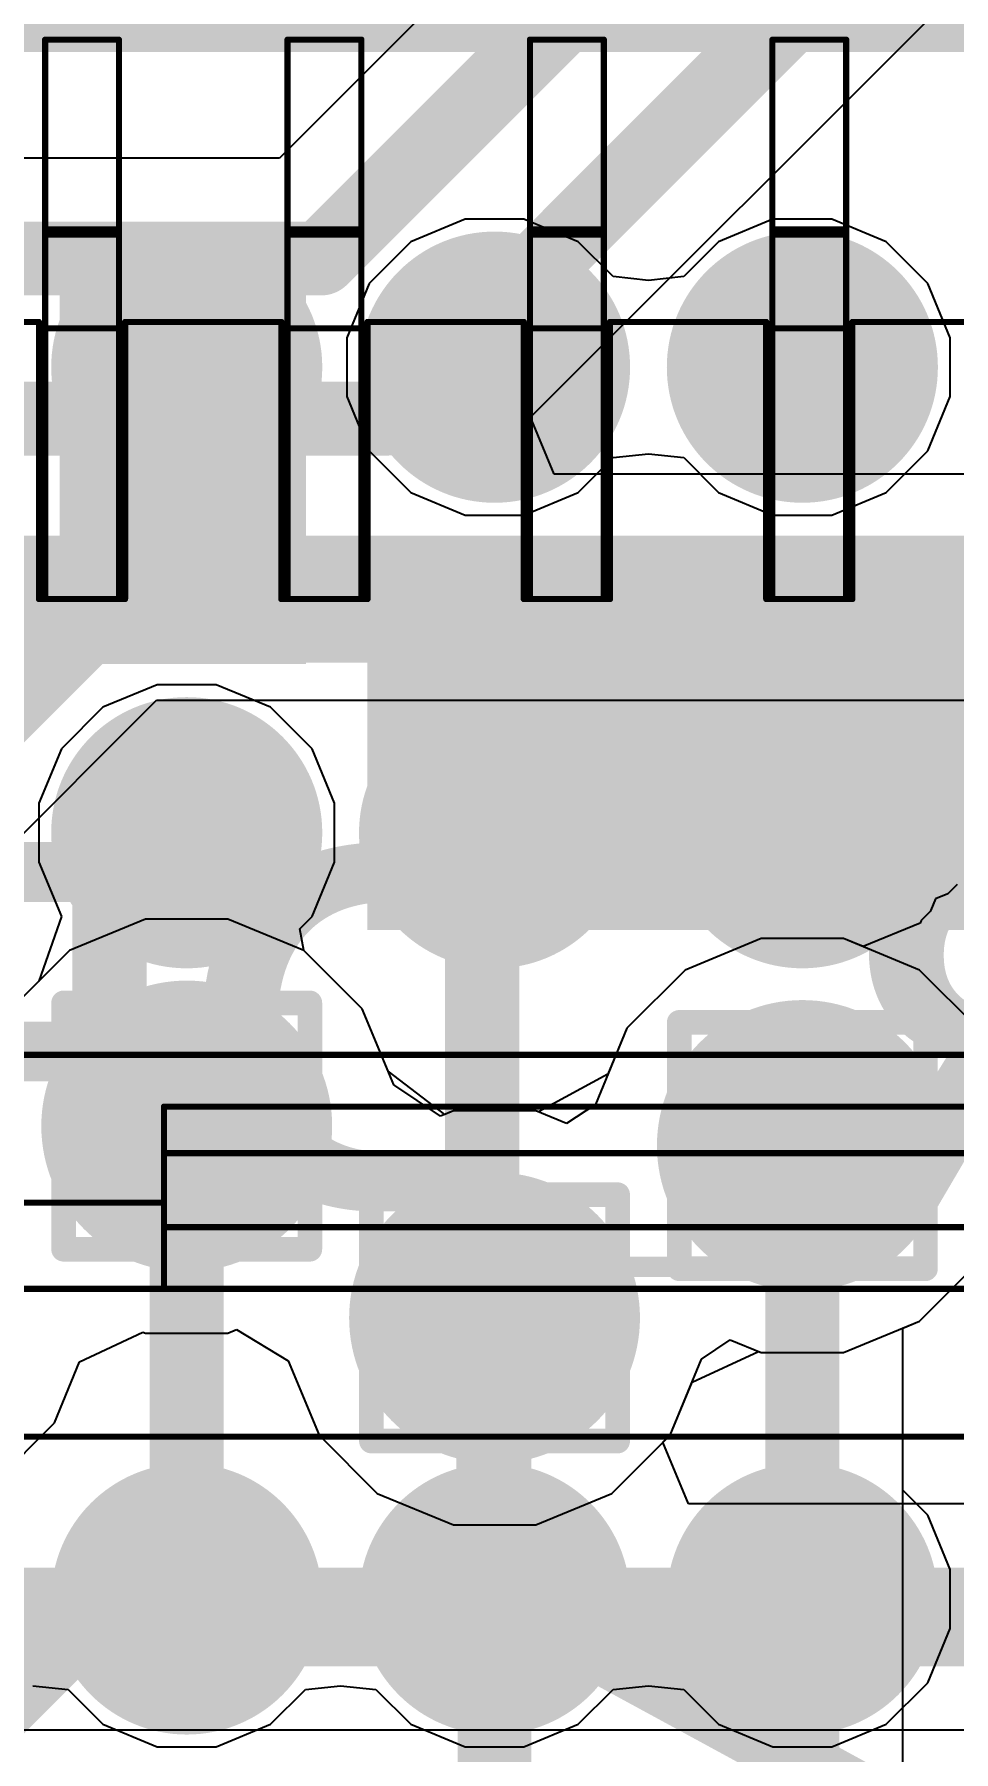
# Model space of a CAD drawing. Header units: inches. Extents: x -11 to 5433, y -4 to 5447.
# Drawn here: x 20.394 to 22.29, y 1.082 to 4.623 of the extents above; entities that cross this region are included whole.
import ezdxf

# ---------------------------------------------------------------- set-up
doc = ezdxf.new("R2010")
doc.units = ezdxf.units.IN
for name, color, linetype in [('Bottom Layer', 5, 'Continuous'), ('Bottom Overlay', 54, 'Continuous'), ('Drill Drawing', 1, 'Continuous'), ('Ground', 16, 'Continuous'), ('Mechanical 4', 56, 'Continuous'), ('Power', 76, 'Continuous'), ('Top Layer', 1, 'Continuous'), ('Top Overlay', 2, 'Continuous'), ('Top Paste', 8, 'Continuous'), ('Top Solder', 216, 'Continuous'), ('Via Holes', 16, 'Continuous')]:
    doc.layers.add(name, color=color, linetype=linetype)
doc.styles.add('Arial_Bold', font='', dxfattribs={"height": 0.2})
doc.styles.get('Arial_Bold').set_extended_font_data('Arial', bold=True)

# ---------------------------------------------------------------- blocks, each defined once
blk = doc.blocks.new('ADM6_30_01_5_L_4_2_A_TR_158')
at = {"layer": 'Top Layer'}
h = blk.add_hatch(color=1, dxfattribs=at)
edge = h.paths.add_edge_path()
edge.add_arc((-6.6675, 0.79), 0.178, 0, 360)
h = blk.add_hatch(color=1, dxfattribs=at)
edge = h.paths.add_edge_path()
edge.add_arc((-6.0325, 0.79), 0.178, 0, 360)
h = blk.add_hatch(color=1, dxfattribs=at)
edge = h.paths.add_edge_path()
edge.add_arc((-5.3975, 0.79), 0.178, 0, 360)
h = blk.add_hatch(color=1, dxfattribs=at)
edge = h.paths.add_edge_path()
edge.add_arc((-6.6675, -0.79), 0.178, 0, 360)
h = blk.add_hatch(color=1, dxfattribs=at)
edge = h.paths.add_edge_path()
edge.add_arc((-6.0325, -0.79), 0.178, 0, 360)
h = blk.add_hatch(color=1, dxfattribs=at)
edge = h.paths.add_edge_path()
edge.add_arc((-5.3975, -0.79), 0.178, 0, 360)
h = blk.add_hatch(color=1, dxfattribs=at)
edge = h.paths.add_edge_path()
edge.add_arc((-6.6675, -1.75), 0.178, 0, 360)
h = blk.add_hatch(color=1, dxfattribs=at)
edge = h.paths.add_edge_path()
edge.add_arc((-6.0325, -1.75), 0.178, 0, 360)
h = blk.add_hatch(color=1, dxfattribs=at)
edge = h.paths.add_edge_path()
edge.add_arc((-5.3975, -1.75), 0.178, 0, 360)
at = {"layer": 'Top Paste'}
h = blk.add_hatch(color=8, dxfattribs=at)
edge = h.paths.add_edge_path()
edge.add_arc((-6.6675, 0.79), 0.178, 0, 360)
h = blk.add_hatch(color=8, dxfattribs=at)
edge = h.paths.add_edge_path()
edge.add_arc((-6.0325, 0.79), 0.178, 0, 360)
h = blk.add_hatch(color=8, dxfattribs=at)
edge = h.paths.add_edge_path()
edge.add_arc((-5.3975, 0.79), 0.178, 0, 360)
h = blk.add_hatch(color=8, dxfattribs=at)
edge = h.paths.add_edge_path()
edge.add_arc((-6.6675, -0.79), 0.178, 0, 360)
h = blk.add_hatch(color=8, dxfattribs=at)
edge = h.paths.add_edge_path()
edge.add_arc((-6.0325, -0.79), 0.178, 0, 360)
h = blk.add_hatch(color=8, dxfattribs=at)
edge = h.paths.add_edge_path()
edge.add_arc((-5.3975, -0.79), 0.178, 0, 360)
h = blk.add_hatch(color=8, dxfattribs=at)
edge = h.paths.add_edge_path()
edge.add_arc((-6.6675, -1.75), 0.178, 0, 360)
h = blk.add_hatch(color=8, dxfattribs=at)
edge = h.paths.add_edge_path()
edge.add_arc((-6.0325, -1.75), 0.178, 0, 360)
h = blk.add_hatch(color=8, dxfattribs=at)
edge = h.paths.add_edge_path()
edge.add_arc((-5.3975, -1.75), 0.178, 0, 360)
at = {"layer": 'Top Solder'}
h = blk.add_hatch(color=216, dxfattribs=at)
edge = h.paths.add_edge_path()
edge.add_arc((-6.6675, 0.79), 0.2796, 0, 360)
h = blk.add_hatch(color=216, dxfattribs=at)
edge = h.paths.add_edge_path()
edge.add_arc((-6.0325, 0.79), 0.2796, 0, 360)
h = blk.add_hatch(color=216, dxfattribs=at)
edge = h.paths.add_edge_path()
edge.add_arc((-5.3975, 0.79), 0.2796, 0, 360)
h = blk.add_hatch(color=216, dxfattribs=at)
edge = h.paths.add_edge_path()
edge.add_arc((-6.6675, -0.79), 0.2796, 0, 360)
h = blk.add_hatch(color=216, dxfattribs=at)
edge = h.paths.add_edge_path()
edge.add_arc((-6.0325, -0.79), 0.2796, 0, 360)
h = blk.add_hatch(color=216, dxfattribs=at)
edge = h.paths.add_edge_path()
edge.add_arc((-5.3975, -0.79), 0.2796, 0, 360)
h = blk.add_hatch(color=216, dxfattribs=at)
edge = h.paths.add_edge_path()
edge.add_arc((-6.6675, -1.75), 0.2796, 0, 360)
h = blk.add_hatch(color=216, dxfattribs=at)
edge = h.paths.add_edge_path()
edge.add_arc((-6.0325, -1.75), 0.2796, 0, 360)
h = blk.add_hatch(color=216, dxfattribs=at)
edge = h.paths.add_edge_path()
edge.add_arc((-5.3975, -1.75), 0.2796, 0, 360)
at = {"layer": 'Top Overlay'}
blk.add_lwpolyline([(11.885, -2.5, 0.2, 0.2, 0), (-11.885, -2.5, 0.2, 0.2, 0)], format="xyseb", dxfattribs=at)

msp = doc.modelspace()

# ---------------------------------------------------------------- hatches: boundary and pattern name
at = {"layer": 'Bottom Layer'}
h = msp.add_hatch(color=5, dxfattribs=at)
edge = h.paths.add_edge_path()
edge.add_arc((20.7081, 2.3718), 0.3, 0, 360)
h = msp.add_hatch(color=5, dxfattribs=at)
edge = h.paths.add_edge_path()
edge.add_arc((21.9781, 2.3316), 0.3, 0, 360)
h = msp.add_hatch(color=5, dxfattribs=at)
edge = h.paths.add_edge_path()
edge.add_arc((21.3431, 1.9763), 0.3, 0, 360)
at = {"layer": 'Ground'}
h = msp.add_hatch(color=16, dxfattribs=at)
edge = h.paths.add_edge_path()
edge.add_arc((20.7081, 2.3718), 0.3, 0, 360)
h = msp.add_hatch(color=16, dxfattribs=at)
edge = h.paths.add_edge_path()
edge.add_arc((21.9781, 2.3316), 0.3, 0, 360)
h = msp.add_hatch(color=16, dxfattribs=at)
edge = h.paths.add_edge_path()
edge.add_arc((21.3431, 1.9763), 0.3, 0, 360)
at = {"layer": 'Power'}
h = msp.add_hatch(color=76, dxfattribs=at)
edge = h.paths.add_edge_path()
edge.add_arc((20.7081, 2.3718), 0.3, 0, 360)
h = msp.add_hatch(color=76, dxfattribs=at)
edge = h.paths.add_edge_path()
edge.add_arc((21.9781, 2.3316), 0.3, 0, 360)
h = msp.add_hatch(color=76, dxfattribs=at)
edge = h.paths.add_edge_path()
edge.add_arc((21.3431, 1.9763), 0.3, 0, 360)
at = {"layer": 'Top Layer'}
for points in [[(20.4459, 3.3245), (20.9539, 3.3245), (20.9539, 4.1373), (20.4459, 4.1373)], [(16.0009, 3.3274), (21.469, 3.3274), (21.469, 3.589), (16.0009, 3.589)], [(21.0809, 2.7762), (22.9097, 2.7762), (22.9097, 3.589), (21.0809, 3.589)]]:
    msp.add_hatch(color=1, dxfattribs=at).paths.add_polyline_path(points)
h = msp.add_hatch(color=1, dxfattribs=at)
edge = h.paths.add_edge_path()
edge.add_arc((20.7081, 2.3718), 0.3, 0, 360)
h = msp.add_hatch(color=1, dxfattribs=at)
edge = h.paths.add_edge_path()
edge.add_arc((21.9781, 2.3316), 0.3, 0, 360)
h = msp.add_hatch(color=1, dxfattribs=at)
edge = h.paths.add_edge_path()
edge.add_arc((21.3431, 1.9763), 0.3, 0, 360)
at = {"layer": 'Via Holes'}
h = msp.add_hatch(color=7, dxfattribs=at)
edge = h.paths.add_edge_path()
edge.add_arc((20.7081, 2.3718), 0.15, 0, 360)
h = msp.add_hatch(color=7, dxfattribs=at)
edge = h.paths.add_edge_path()
edge.add_arc((21.9781, 2.3316), 0.15, 0, 360)
h = msp.add_hatch(color=7, dxfattribs=at)
edge = h.paths.add_edge_path()
edge.add_arc((21.3431, 1.9763), 0.15, 0, 360)

# ---------------------------------------------------------------- linework, layer by layer
at = {"layer": 'Bottom Layer'}
for p, q in [((20.6232, 2.7987), (20.4662, 2.7337)), ((20.793, 2.7987), (20.6232, 2.7987)), ((20.95, 2.7337), (20.793, 2.7987)), ((20.4662, 2.7337), (20.3461, 2.6136)), ((21.0701, 2.6136), (20.95, 2.7337)), ((21.8932, 2.7586), (21.7362, 2.6936)), ((22.063, 2.7586), (21.8932, 2.7586)), ((22.22, 2.6936), (22.063, 2.7586)), ((21.7362, 2.6936), (21.6161, 2.5735)), ((22.3401, 2.5735), (22.22, 2.6936)), ((21.1351, 2.4567), (21.0701, 2.6136)), ((21.6161, 2.5735), (21.5511, 2.4165)), ((21.2315, 2.3923), (21.1351, 2.4567)), ((21.5511, 2.4165), (21.4918, 2.3769)), ((21.2582, 2.4033), (21.2315, 2.3923)), ((21.428, 2.4033), (21.2582, 2.4033)), ((21.4918, 2.3769), (21.428, 2.4033)), ((22.22, 1.9696), (22.3401, 2.0897)), ((22.1853, 1.9552), (22.22, 1.9696)), ((22.1853, -0.8463), (22.1853, 1.9552))]:
    msp.add_line(p, q, dxfattribs=at)
for points in [[(20.7081, 1.5627, 0.1524, 0.1524, 0), (20.7081, 2.3718, 0.1524, 0.1524, 0)], [(21.9781, -0.8463, 0.1524, 0.1524, 0), (21.9781, 2.3316, 0.1524, 0.1524, 0)], [(21.3431, -0.3133, 0.1524, 0.1524, 0), (21.3431, 1.9763, 0.1524, 0.1524, 0)], [(16.834, -2.3114, 0.1524, 0.1524, 0), (20.7081, 1.5627, 0.1524, 0.1524, 0)]]:
    msp.add_lwpolyline(points, format="xyseb", dxfattribs=at)
for points in [[(20.67, 2.3718, 0.0762, 0.0762, 1), (20.7462, 2.3718, 0.0762, 0.0762, 1)], [(21.94, 2.3316, 0.0762, 0.0762, 1), (22.0162, 2.3316, 0.0762, 0.0762, 1)], [(21.305, 1.9763, 0.0762, 0.0762, 1), (21.3812, 1.9763, 0.0762, 0.0762, 1)], [(20.67, 1.5627, 0.0762, 0.0762, 1), (20.7462, 1.5627, 0.0762, 0.0762, 1)], [(20.67, 1.5627, 0.0762, 0.0762, 1), (20.7462, 1.5627, 0.0762, 0.0762, 1)]]:
    msp.add_lwpolyline(points, format="xyseb", close=True, dxfattribs=at)
at = {"layer": 'Drill Drawing'}
for points in [[(20.4541, 2.6258, 0.0508, 0.0508, 0), (20.9621, 2.6258, 0.0508, 0.0508, 0)], [(20.4541, 2.1178, 0.0508, 0.0508, 0), (20.4541, 2.6258, 0.0508, 0.0508, 0)], [(20.9621, 2.1178, 0.0508, 0.0508, 0), (20.9621, 2.6258, 0.0508, 0.0508, 0)], [(21.7241, 2.5856, 0.0508, 0.0508, 0), (22.2321, 2.5856, 0.0508, 0.0508, 0)], [(21.7241, 2.0776, 0.0508, 0.0508, 0), (21.7241, 2.5856, 0.0508, 0.0508, 0)], [(22.2321, 2.0776, 0.0508, 0.0508, 0), (22.2321, 2.5856, 0.0508, 0.0508, 0)], [(20.5557, 2.5242, 0.0508, 0.0508, 0), (20.8605, 2.5242, 0.0508, 0.0508, 0)], [(20.5557, 2.2194, 0.0508, 0.0508, 0), (20.5557, 2.5242, 0.0508, 0.0508, 0)], [(20.8605, 2.2194, 0.0508, 0.0508, 0), (20.8605, 2.5242, 0.0508, 0.0508, 0)], [(21.8257, 2.484, 0.0508, 0.0508, 0), (22.1305, 2.484, 0.0508, 0.0508, 0)], [(21.8257, 2.1792, 0.0508, 0.0508, 0), (21.8257, 2.484, 0.0508, 0.0508, 0)], [(22.1305, 2.1792, 0.0508, 0.0508, 0), (22.1305, 2.484, 0.0508, 0.0508, 0)], [(20.5557, 2.2194, 0.0508, 0.0508, 0), (20.8605, 2.2194, 0.0508, 0.0508, 0)], [(21.0891, 2.2303, 0.0508, 0.0508, 0), (21.5971, 2.2303, 0.0508, 0.0508, 0)], [(21.0891, 1.7223, 0.0508, 0.0508, 0), (21.0891, 2.2303, 0.0508, 0.0508, 0)], [(21.5971, 1.7223, 0.0508, 0.0508, 0), (21.5971, 2.2303, 0.0508, 0.0508, 0)], [(21.8257, 2.1792, 0.0508, 0.0508, 0), (22.1305, 2.1792, 0.0508, 0.0508, 0)], [(20.4541, 2.1178, 0.0508, 0.0508, 0), (20.9621, 2.1178, 0.0508, 0.0508, 0)], [(21.1907, 2.1287, 0.0508, 0.0508, 0), (21.4955, 2.1287, 0.0508, 0.0508, 0)], [(21.1907, 1.8239, 0.0508, 0.0508, 0), (21.1907, 2.1287, 0.0508, 0.0508, 0)], [(21.4955, 1.8239, 0.0508, 0.0508, 0), (21.4955, 2.1287, 0.0508, 0.0508, 0)], [(21.7241, 2.0776, 0.0508, 0.0508, 0), (22.2321, 2.0776, 0.0508, 0.0508, 0)], [(21.1907, 1.8239, 0.0508, 0.0508, 0), (21.4955, 1.8239, 0.0508, 0.0508, 0)], [(21.0891, 1.7223, 0.0508, 0.0508, 0), (21.5971, 1.7223, 0.0508, 0.0508, 0)]]:
    msp.add_lwpolyline(points, format="xyseb", dxfattribs=at)
for points in [[(20.4414, 2.6258, 0.0254, 0.0254, 1), (20.4668, 2.6258, 0.0254, 0.0254, 1)], [(20.4414, 2.6258, 0.0254, 0.0254, 1), (20.4668, 2.6258, 0.0254, 0.0254, 1)], [(20.9494, 2.6258, 0.0254, 0.0254, 1), (20.9748, 2.6258, 0.0254, 0.0254, 1)], [(20.9494, 2.6258, 0.0254, 0.0254, 1), (20.9748, 2.6258, 0.0254, 0.0254, 1)], [(21.7114, 2.5856, 0.0254, 0.0254, 1), (21.7368, 2.5856, 0.0254, 0.0254, 1)], [(21.7114, 2.5856, 0.0254, 0.0254, 1), (21.7368, 2.5856, 0.0254, 0.0254, 1)], [(22.2194, 2.5856, 0.0254, 0.0254, 1), (22.2448, 2.5856, 0.0254, 0.0254, 1)], [(22.2194, 2.5856, 0.0254, 0.0254, 1), (22.2448, 2.5856, 0.0254, 0.0254, 1)], [(20.543, 2.5242, 0.0254, 0.0254, 1), (20.5684, 2.5242, 0.0254, 0.0254, 1)], [(20.543, 2.5242, 0.0254, 0.0254, 1), (20.5684, 2.5242, 0.0254, 0.0254, 1)], [(20.8478, 2.5242, 0.0254, 0.0254, 1), (20.8732, 2.5242, 0.0254, 0.0254, 1)], [(20.8478, 2.5242, 0.0254, 0.0254, 1), (20.8732, 2.5242, 0.0254, 0.0254, 1)], [(21.813, 2.484, 0.0254, 0.0254, 1), (21.8384, 2.484, 0.0254, 0.0254, 1)], [(21.813, 2.484, 0.0254, 0.0254, 1), (21.8384, 2.484, 0.0254, 0.0254, 1)], [(22.1178, 2.484, 0.0254, 0.0254, 1), (22.1432, 2.484, 0.0254, 0.0254, 1)], [(22.1178, 2.484, 0.0254, 0.0254, 1), (22.1432, 2.484, 0.0254, 0.0254, 1)], [(20.543, 2.2194, 0.0254, 0.0254, 1), (20.5684, 2.2194, 0.0254, 0.0254, 1)], [(20.543, 2.2194, 0.0254, 0.0254, 1), (20.5684, 2.2194, 0.0254, 0.0254, 1)], [(20.8478, 2.2194, 0.0254, 0.0254, 1), (20.8732, 2.2194, 0.0254, 0.0254, 1)], [(20.8478, 2.2194, 0.0254, 0.0254, 1), (20.8732, 2.2194, 0.0254, 0.0254, 1)], [(21.0764, 2.2303, 0.0254, 0.0254, 1), (21.1018, 2.2303, 0.0254, 0.0254, 1)], [(21.0764, 2.2303, 0.0254, 0.0254, 1), (21.1018, 2.2303, 0.0254, 0.0254, 1)], [(21.5844, 2.2303, 0.0254, 0.0254, 1), (21.6098, 2.2303, 0.0254, 0.0254, 1)], [(21.5844, 2.2303, 0.0254, 0.0254, 1), (21.6098, 2.2303, 0.0254, 0.0254, 1)], [(21.813, 2.1792, 0.0254, 0.0254, 1), (21.8384, 2.1792, 0.0254, 0.0254, 1)], [(21.813, 2.1792, 0.0254, 0.0254, 1), (21.8384, 2.1792, 0.0254, 0.0254, 1)], [(22.1178, 2.1792, 0.0254, 0.0254, 1), (22.1432, 2.1792, 0.0254, 0.0254, 1)], [(22.1178, 2.1792, 0.0254, 0.0254, 1), (22.1432, 2.1792, 0.0254, 0.0254, 1)], [(20.4414, 2.1178, 0.0254, 0.0254, 1), (20.4668, 2.1178, 0.0254, 0.0254, 1)], [(20.4414, 2.1178, 0.0254, 0.0254, 1), (20.4668, 2.1178, 0.0254, 0.0254, 1)], [(20.9494, 2.1178, 0.0254, 0.0254, 1), (20.9748, 2.1178, 0.0254, 0.0254, 1)], [(20.9494, 2.1178, 0.0254, 0.0254, 1), (20.9748, 2.1178, 0.0254, 0.0254, 1)], [(21.178, 2.1287, 0.0254, 0.0254, 1), (21.2034, 2.1287, 0.0254, 0.0254, 1)], [(21.178, 2.1287, 0.0254, 0.0254, 1), (21.2034, 2.1287, 0.0254, 0.0254, 1)], [(21.4828, 2.1287, 0.0254, 0.0254, 1), (21.5082, 2.1287, 0.0254, 0.0254, 1)], [(21.4828, 2.1287, 0.0254, 0.0254, 1), (21.5082, 2.1287, 0.0254, 0.0254, 1)], [(21.7114, 2.0776, 0.0254, 0.0254, 1), (21.7368, 2.0776, 0.0254, 0.0254, 1)], [(21.7114, 2.0776, 0.0254, 0.0254, 1), (21.7368, 2.0776, 0.0254, 0.0254, 1)], [(22.2194, 2.0776, 0.0254, 0.0254, 1), (22.2448, 2.0776, 0.0254, 0.0254, 1)], [(22.2194, 2.0776, 0.0254, 0.0254, 1), (22.2448, 2.0776, 0.0254, 0.0254, 1)], [(21.178, 1.8239, 0.0254, 0.0254, 1), (21.2034, 1.8239, 0.0254, 0.0254, 1)], [(21.178, 1.8239, 0.0254, 0.0254, 1), (21.2034, 1.8239, 0.0254, 0.0254, 1)], [(21.4828, 1.8239, 0.0254, 0.0254, 1), (21.5082, 1.8239, 0.0254, 0.0254, 1)], [(21.4828, 1.8239, 0.0254, 0.0254, 1), (21.5082, 1.8239, 0.0254, 0.0254, 1)], [(21.0764, 1.7223, 0.0254, 0.0254, 1), (21.1018, 1.7223, 0.0254, 0.0254, 1)], [(21.0764, 1.7223, 0.0254, 0.0254, 1), (21.1018, 1.7223, 0.0254, 0.0254, 1)], [(21.5844, 1.7223, 0.0254, 0.0254, 1), (21.6098, 1.7223, 0.0254, 0.0254, 1)], [(21.5844, 1.7223, 0.0254, 0.0254, 1), (21.6098, 1.7223, 0.0254, 0.0254, 1)]]:
    msp.add_lwpolyline(points, format="xyseb", close=True, dxfattribs=at)
at = {"layer": 'Ground'}
for p, q in [((22.5864, 6.055), (20.8994, 4.368)), ((21.4176, 3.8333), (23.2703, 5.6859)), ((20.8994, 4.368), (18.9711, 4.368)), ((21.4662, 3.7159), (21.4176, 3.8333)), ((25.9679, 3.7159), (21.4662, 3.7159)), ((20.0914, 2.6954), (20.6458, 3.2498)), ((20.6458, 3.2498), (31.7364, 3.2498)), ((20.6232, 2.7987), (20.4662, 2.7337)), ((20.793, 2.7987), (20.6232, 2.7987)), ((20.95, 2.7337), (20.793, 2.7987)), ((20.4662, 2.7337), (20.3461, 2.6136)), ((21.0701, 2.6136), (20.95, 2.7337)), ((21.8932, 2.7586), (21.7362, 2.6936)), ((22.063, 2.7586), (21.8932, 2.7586)), ((22.22, 2.6936), (22.063, 2.7586)), ((21.7362, 2.6936), (21.6161, 2.5735)), ((22.3401, 2.5735), (22.22, 2.6936)), ((21.1234, 2.485), (21.0701, 2.6136)), ((21.6161, 2.5735), (21.577, 2.4791)), ((21.2403, 2.3959), (21.1234, 2.485)), ((21.577, 2.4791), (21.4338, 2.401)), ((21.2582, 2.4033), (21.2403, 2.3959)), ((21.428, 2.4033), (21.2582, 2.4033)), ((21.4338, 2.401), (21.428, 2.4033)), ((22.22, 1.9696), (22.3401, 2.0897)), ((22.063, 1.9046), (22.22, 1.9696)), ((21.7701, 1.8914), (21.8294, 1.931)), ((21.8294, 1.931), (21.8932, 1.9046)), ((21.7051, 1.7345), (21.7701, 1.8914)), ((21.8932, 1.9046), (22.063, 1.9046)), ((21.6903, 1.7197), (21.7051, 1.7345)), ((21.7429, 1.5927), (21.6903, 1.7197)), ((24.2139, 1.5927), (21.7429, 1.5927)), ((19.4965, 1.1265), (24.3104, 1.1265))]:
    msp.add_line(p, q, dxfattribs=at)
for points in [[(20.9852, 4.1608, 0.1524, 0.1524, 0), (22.7936, 5.9692, 0.1524, 0.1524, 0)], [(21.122, 3.8306, 0.1524, 0.1524, 0), (23.1238, 5.8324, 0.1524, 0.1524, 0)], [(7.717, 4.1608, 0.1524, 0.1524, 0), (20.9852, 4.1608, 0.1524, 0.1524, 0)], [(7.5802, 3.8306, 0.1524, 0.1524, 0), (21.122, 3.8306, 0.1524, 0.1524, 0)], [(19.9265, 2.8602, 0.2032, 0.2032, 0), (20.5492, 3.4829, 0.2032, 0.2032, 0)], [(20.5492, 3.4829, 0.2032, 0.2032, 0), (32.0891, 3.4829, 0.2032, 0.2032, 0)], [(19.4965, 1.3596, 0.2032, 0.2032, 0), (24.3104, 1.3596, 0.2032, 0.2032, 0)]]:
    msp.add_lwpolyline(points, format="xyseb", dxfattribs=at)
for points in [[(20.9471, 4.1608, 0.0762, 0.0762, 1), (21.0233, 4.1608, 0.0762, 0.0762, 1)], [(20.9471, 4.1608, 0.0762, 0.0762, 1), (21.0233, 4.1608, 0.0762, 0.0762, 1)], [(21.0839, 3.8306, 0.0762, 0.0762, 1), (21.1601, 3.8306, 0.0762, 0.0762, 1)], [(21.0839, 3.8306, 0.0762, 0.0762, 1), (21.1601, 3.8306, 0.0762, 0.0762, 1)], [(20.4984, 3.4829, 0.1016, 0.1016, 1), (20.6, 3.4829, 0.1016, 0.1016, 1)], [(20.4984, 3.4829, 0.1016, 0.1016, 1), (20.6, 3.4829, 0.1016, 0.1016, 1)]]:
    msp.add_lwpolyline(points, format="xyseb", close=True, dxfattribs=at)
at = {"layer": 'Mechanical 4'}
for points in [[(20.4159, 3.4585, 0.0127, 0.0127, 0), (20.4159, 4.612, 0.0127, 0.0127, 0)], [(20.4159, 4.612, 0.0127, 0.0127, 0), (20.5683, 4.612, 0.0127, 0.0127, 0)], [(20.5683, 3.4585, 0.0127, 0.0127, 0), (20.5683, 4.612, 0.0127, 0.0127, 0)], [(20.916, 3.4585, 0.0127, 0.0127, 0), (20.916, 4.612, 0.0127, 0.0127, 0)], [(20.916, 4.612, 0.0127, 0.0127, 0), (21.0684, 4.612, 0.0127, 0.0127, 0)], [(21.0684, 3.4585, 0.0127, 0.0127, 0), (21.0684, 4.612, 0.0127, 0.0127, 0)], [(21.4161, 3.4585, 0.0127, 0.0127, 0), (21.4161, 4.612, 0.0127, 0.0127, 0)], [(21.4161, 4.612, 0.0127, 0.0127, 0), (21.5685, 4.612, 0.0127, 0.0127, 0)], [(21.5685, 3.4585, 0.0127, 0.0127, 0), (21.5685, 4.612, 0.0127, 0.0127, 0)], [(21.9162, 3.4585, 0.0127, 0.0127, 0), (21.9162, 4.612, 0.0127, 0.0127, 0)], [(21.9162, 4.612, 0.0127, 0.0127, 0), (22.0686, 4.612, 0.0127, 0.0127, 0)], [(22.0686, 3.4585, 0.0127, 0.0127, 0), (22.0686, 4.612, 0.0127, 0.0127, 0)], [(20.4159, 4.2206, 0.0127, 0.0127, 0), (20.5683, 4.2206, 0.0127, 0.0127, 0)], [(20.4159, 4.2102, 0.0127, 0.0127, 0), (20.5683, 4.2102, 0.0127, 0.0127, 0)], [(20.916, 4.2206, 0.0127, 0.0127, 0), (21.0684, 4.2206, 0.0127, 0.0127, 0)], [(20.916, 4.2102, 0.0127, 0.0127, 0), (21.0684, 4.2102, 0.0127, 0.0127, 0)], [(21.4161, 4.2206, 0.0127, 0.0127, 0), (21.5685, 4.2206, 0.0127, 0.0127, 0)], [(21.4161, 4.2102, 0.0127, 0.0127, 0), (21.5685, 4.2102, 0.0127, 0.0127, 0)], [(21.9162, 4.2206, 0.0127, 0.0127, 0), (22.0686, 4.2206, 0.0127, 0.0127, 0)], [(21.9162, 4.2102, 0.0127, 0.0127, 0), (22.0686, 4.2102, 0.0127, 0.0127, 0)], [(20.0808, 4.03, 0.0127, 0.0127, 0), (20.4032, 4.03, 0.0127, 0.0127, 0)], [(20.4032, 3.4585, 0.0127, 0.0127, 0), (20.4032, 4.03, 0.0127, 0.0127, 0)], [(20.4159, 4.0169, 0.0127, 0.0127, 0), (20.5683, 4.0169, 0.0127, 0.0127, 0)], [(20.581, 3.4585, 0.0127, 0.0127, 0), (20.581, 4.03, 0.0127, 0.0127, 0)], [(20.581, 4.03, 0.0127, 0.0127, 0), (20.9033, 4.03, 0.0127, 0.0127, 0)], [(20.9033, 3.4585, 0.0127, 0.0127, 0), (20.9033, 4.03, 0.0127, 0.0127, 0)], [(20.916, 4.0169, 0.0127, 0.0127, 0), (21.0684, 4.0169, 0.0127, 0.0127, 0)], [(21.0811, 3.4585, 0.0127, 0.0127, 0), (21.0811, 4.03, 0.0127, 0.0127, 0)], [(21.0811, 4.03, 0.0127, 0.0127, 0), (21.4034, 4.03, 0.0127, 0.0127, 0)], [(21.4034, 3.4585, 0.0127, 0.0127, 0), (21.4034, 4.03, 0.0127, 0.0127, 0)], [(21.4161, 4.0169, 0.0127, 0.0127, 0), (21.5685, 4.0169, 0.0127, 0.0127, 0)], [(21.5812, 3.4585, 0.0127, 0.0127, 0), (21.5812, 4.03, 0.0127, 0.0127, 0)], [(21.5812, 4.03, 0.0127, 0.0127, 0), (21.9035, 4.03, 0.0127, 0.0127, 0)], [(21.9035, 3.4585, 0.0127, 0.0127, 0), (21.9035, 4.03, 0.0127, 0.0127, 0)], [(21.9162, 4.0169, 0.0127, 0.0127, 0), (22.0686, 4.0169, 0.0127, 0.0127, 0)], [(22.0813, 3.4585, 0.0127, 0.0127, 0), (22.0813, 4.03, 0.0127, 0.0127, 0)], [(22.0813, 4.03, 0.0127, 0.0127, 0), (22.4037, 4.03, 0.0127, 0.0127, 0)], [(20.4032, 3.4585, 0.0127, 0.0127, 0), (20.581, 3.4585, 0.0127, 0.0127, 0)], [(20.9033, 3.4585, 0.0127, 0.0127, 0), (21.0811, 3.4585, 0.0127, 0.0127, 0)], [(21.4034, 3.4585, 0.0127, 0.0127, 0), (21.5812, 3.4585, 0.0127, 0.0127, 0)], [(21.9035, 3.4585, 0.0127, 0.0127, 0), (22.0813, 3.4585, 0.0127, 0.0127, 0)], [(19.3559, 2.5187, 0.0127, 0.0127, 0), (23.0514, 2.5187, 0.0127, 0.0127, 0)], [(20.6612, 2.0361, 0.0127, 0.0127, 0), (20.6612, 2.412, 0.0127, 0.0127, 0)], [(20.6612, 2.412, 0.0127, 0.0127, 0), (22.8549, 2.412, 0.0127, 0.0127, 0)], [(20.6612, 2.316, 0.0127, 0.0127, 0), (22.8197, 2.316, 0.0127, 0.0127, 0)], [(19.3738, 2.2139, 0.0127, 0.0127, 0), (20.6612, 2.2139, 0.0127, 0.0127, 0)], [(20.6612, 2.1633, 0.0127, 0.0127, 0), (23.0178, 2.1633, 0.0127, 0.0127, 0)], [(19.3738, 2.0361, 0.0127, 0.0127, 0), (23.2007, 2.0361, 0.0127, 0.0127, 0)], [(19.3559, 1.7313, 0.0127, 0.0127, 0), (23.0514, 1.7313, 0.0127, 0.0127, 0)]]:
    msp.add_lwpolyline(points, format="xyseb", dxfattribs=at)
for points in [[(20.4127, 4.612, 0.00635, 0.00635, 1), (20.419, 4.612, 0.00635, 0.00635, 1)], [(20.4127, 4.612, 0.00635, 0.00635, 1), (20.419, 4.612, 0.00635, 0.00635, 1)], [(20.5651, 4.612, 0.00635, 0.00635, 1), (20.5714, 4.612, 0.00635, 0.00635, 1)], [(20.5651, 4.612, 0.00635, 0.00635, 1), (20.5714, 4.612, 0.00635, 0.00635, 1)], [(20.9128, 4.612, 0.00635, 0.00635, 1), (20.9192, 4.612, 0.00635, 0.00635, 1)], [(20.9128, 4.612, 0.00635, 0.00635, 1), (20.9192, 4.612, 0.00635, 0.00635, 1)], [(21.0652, 4.612, 0.00635, 0.00635, 1), (21.0716, 4.612, 0.00635, 0.00635, 1)], [(21.0652, 4.612, 0.00635, 0.00635, 1), (21.0716, 4.612, 0.00635, 0.00635, 1)], [(21.4129, 4.612, 0.00635, 0.00635, 1), (21.4193, 4.612, 0.00635, 0.00635, 1)], [(21.4129, 4.612, 0.00635, 0.00635, 1), (21.4193, 4.612, 0.00635, 0.00635, 1)], [(21.5653, 4.612, 0.00635, 0.00635, 1), (21.5717, 4.612, 0.00635, 0.00635, 1)], [(21.5653, 4.612, 0.00635, 0.00635, 1), (21.5717, 4.612, 0.00635, 0.00635, 1)], [(21.9131, 4.612, 0.00635, 0.00635, 1), (21.9194, 4.612, 0.00635, 0.00635, 1)], [(21.9131, 4.612, 0.00635, 0.00635, 1), (21.9194, 4.612, 0.00635, 0.00635, 1)], [(22.0655, 4.612, 0.00635, 0.00635, 1), (22.0718, 4.612, 0.00635, 0.00635, 1)], [(22.0655, 4.612, 0.00635, 0.00635, 1), (22.0718, 4.612, 0.00635, 0.00635, 1)], [(20.4127, 4.2206, 0.00635, 0.00635, 1), (20.419, 4.2206, 0.00635, 0.00635, 1)], [(20.4127, 4.2102, 0.00635, 0.00635, 1), (20.419, 4.2102, 0.00635, 0.00635, 1)], [(20.5651, 4.2206, 0.00635, 0.00635, 1), (20.5714, 4.2206, 0.00635, 0.00635, 1)], [(20.5651, 4.2102, 0.00635, 0.00635, 1), (20.5714, 4.2102, 0.00635, 0.00635, 1)], [(20.9128, 4.2206, 0.00635, 0.00635, 1), (20.9192, 4.2206, 0.00635, 0.00635, 1)], [(20.9128, 4.2102, 0.00635, 0.00635, 1), (20.9192, 4.2102, 0.00635, 0.00635, 1)], [(21.0652, 4.2206, 0.00635, 0.00635, 1), (21.0716, 4.2206, 0.00635, 0.00635, 1)], [(21.0652, 4.2102, 0.00635, 0.00635, 1), (21.0716, 4.2102, 0.00635, 0.00635, 1)], [(21.4129, 4.2206, 0.00635, 0.00635, 1), (21.4193, 4.2206, 0.00635, 0.00635, 1)], [(21.4129, 4.2102, 0.00635, 0.00635, 1), (21.4193, 4.2102, 0.00635, 0.00635, 1)], [(21.5653, 4.2206, 0.00635, 0.00635, 1), (21.5717, 4.2206, 0.00635, 0.00635, 1)], [(21.5653, 4.2102, 0.00635, 0.00635, 1), (21.5717, 4.2102, 0.00635, 0.00635, 1)], [(21.9131, 4.2206, 0.00635, 0.00635, 1), (21.9194, 4.2206, 0.00635, 0.00635, 1)], [(21.9131, 4.2102, 0.00635, 0.00635, 1), (21.9194, 4.2102, 0.00635, 0.00635, 1)], [(22.0655, 4.2206, 0.00635, 0.00635, 1), (22.0718, 4.2206, 0.00635, 0.00635, 1)], [(22.0655, 4.2102, 0.00635, 0.00635, 1), (22.0718, 4.2102, 0.00635, 0.00635, 1)], [(20.4, 4.03, 0.00635, 0.00635, 1), (20.4063, 4.03, 0.00635, 0.00635, 1)], [(20.4, 4.03, 0.00635, 0.00635, 1), (20.4063, 4.03, 0.00635, 0.00635, 1)], [(20.4127, 4.0169, 0.00635, 0.00635, 1), (20.419, 4.0169, 0.00635, 0.00635, 1)], [(20.5651, 4.0169, 0.00635, 0.00635, 1), (20.5714, 4.0169, 0.00635, 0.00635, 1)], [(20.5778, 4.03, 0.00635, 0.00635, 1), (20.5841, 4.03, 0.00635, 0.00635, 1)], [(20.5778, 4.03, 0.00635, 0.00635, 1), (20.5841, 4.03, 0.00635, 0.00635, 1)], [(20.9001, 4.03, 0.00635, 0.00635, 1), (20.9065, 4.03, 0.00635, 0.00635, 1)], [(20.9001, 4.03, 0.00635, 0.00635, 1), (20.9065, 4.03, 0.00635, 0.00635, 1)], [(20.9128, 4.0169, 0.00635, 0.00635, 1), (20.9192, 4.0169, 0.00635, 0.00635, 1)], [(21.0652, 4.0169, 0.00635, 0.00635, 1), (21.0716, 4.0169, 0.00635, 0.00635, 1)], [(21.0779, 4.03, 0.00635, 0.00635, 1), (21.0843, 4.03, 0.00635, 0.00635, 1)], [(21.0779, 4.03, 0.00635, 0.00635, 1), (21.0843, 4.03, 0.00635, 0.00635, 1)], [(21.4002, 4.03, 0.00635, 0.00635, 1), (21.4066, 4.03, 0.00635, 0.00635, 1)], [(21.4002, 4.03, 0.00635, 0.00635, 1), (21.4066, 4.03, 0.00635, 0.00635, 1)], [(21.4129, 4.0169, 0.00635, 0.00635, 1), (21.4193, 4.0169, 0.00635, 0.00635, 1)], [(21.5653, 4.0169, 0.00635, 0.00635, 1), (21.5717, 4.0169, 0.00635, 0.00635, 1)], [(21.578, 4.03, 0.00635, 0.00635, 1), (21.5844, 4.03, 0.00635, 0.00635, 1)], [(21.578, 4.03, 0.00635, 0.00635, 1), (21.5844, 4.03, 0.00635, 0.00635, 1)], [(21.9004, 4.03, 0.00635, 0.00635, 1), (21.9067, 4.03, 0.00635, 0.00635, 1)], [(21.9004, 4.03, 0.00635, 0.00635, 1), (21.9067, 4.03, 0.00635, 0.00635, 1)], [(21.9131, 4.0169, 0.00635, 0.00635, 1), (21.9194, 4.0169, 0.00635, 0.00635, 1)], [(22.0655, 4.0169, 0.00635, 0.00635, 1), (22.0718, 4.0169, 0.00635, 0.00635, 1)], [(22.0782, 4.03, 0.00635, 0.00635, 1), (22.0845, 4.03, 0.00635, 0.00635, 1)], [(22.0782, 4.03, 0.00635, 0.00635, 1), (22.0845, 4.03, 0.00635, 0.00635, 1)], [(20.4, 3.4585, 0.00635, 0.00635, 1), (20.4063, 3.4585, 0.00635, 0.00635, 1)], [(20.4, 3.4585, 0.00635, 0.00635, 1), (20.4063, 3.4585, 0.00635, 0.00635, 1)], [(20.4127, 3.4585, 0.00635, 0.00635, 1), (20.419, 3.4585, 0.00635, 0.00635, 1)], [(20.5651, 3.4585, 0.00635, 0.00635, 1), (20.5714, 3.4585, 0.00635, 0.00635, 1)], [(20.5778, 3.4585, 0.00635, 0.00635, 1), (20.5841, 3.4585, 0.00635, 0.00635, 1)], [(20.5778, 3.4585, 0.00635, 0.00635, 1), (20.5841, 3.4585, 0.00635, 0.00635, 1)], [(20.9001, 3.4585, 0.00635, 0.00635, 1), (20.9065, 3.4585, 0.00635, 0.00635, 1)], [(20.9001, 3.4585, 0.00635, 0.00635, 1), (20.9065, 3.4585, 0.00635, 0.00635, 1)], [(20.9128, 3.4585, 0.00635, 0.00635, 1), (20.9192, 3.4585, 0.00635, 0.00635, 1)], [(21.0652, 3.4585, 0.00635, 0.00635, 1), (21.0716, 3.4585, 0.00635, 0.00635, 1)], [(21.0779, 3.4585, 0.00635, 0.00635, 1), (21.0843, 3.4585, 0.00635, 0.00635, 1)], [(21.0779, 3.4585, 0.00635, 0.00635, 1), (21.0843, 3.4585, 0.00635, 0.00635, 1)], [(21.4002, 3.4585, 0.00635, 0.00635, 1), (21.4066, 3.4585, 0.00635, 0.00635, 1)], [(21.4002, 3.4585, 0.00635, 0.00635, 1), (21.4066, 3.4585, 0.00635, 0.00635, 1)], [(21.4129, 3.4585, 0.00635, 0.00635, 1), (21.4193, 3.4585, 0.00635, 0.00635, 1)], [(21.5653, 3.4585, 0.00635, 0.00635, 1), (21.5717, 3.4585, 0.00635, 0.00635, 1)], [(21.578, 3.4585, 0.00635, 0.00635, 1), (21.5844, 3.4585, 0.00635, 0.00635, 1)], [(21.578, 3.4585, 0.00635, 0.00635, 1), (21.5844, 3.4585, 0.00635, 0.00635, 1)], [(21.9004, 3.4585, 0.00635, 0.00635, 1), (21.9067, 3.4585, 0.00635, 0.00635, 1)], [(21.9004, 3.4585, 0.00635, 0.00635, 1), (21.9067, 3.4585, 0.00635, 0.00635, 1)], [(21.9131, 3.4585, 0.00635, 0.00635, 1), (21.9194, 3.4585, 0.00635, 0.00635, 1)], [(22.0655, 3.4585, 0.00635, 0.00635, 1), (22.0718, 3.4585, 0.00635, 0.00635, 1)], [(22.0782, 3.4585, 0.00635, 0.00635, 1), (22.0845, 3.4585, 0.00635, 0.00635, 1)], [(22.0782, 3.4585, 0.00635, 0.00635, 1), (22.0845, 3.4585, 0.00635, 0.00635, 1)], [(20.6581, 2.412, 0.00635, 0.00635, 1), (20.6644, 2.412, 0.00635, 0.00635, 1)], [(20.6581, 2.412, 0.00635, 0.00635, 1), (20.6644, 2.412, 0.00635, 0.00635, 1)], [(20.6581, 2.316, 0.00635, 0.00635, 1), (20.6644, 2.316, 0.00635, 0.00635, 1)], [(20.6581, 2.2139, 0.00635, 0.00635, 1), (20.6644, 2.2139, 0.00635, 0.00635, 1)], [(20.6581, 2.1633, 0.00635, 0.00635, 1), (20.6644, 2.1633, 0.00635, 0.00635, 1)], [(20.6581, 2.0361, 0.00635, 0.00635, 1), (20.6644, 2.0361, 0.00635, 0.00635, 1)]]:
    msp.add_lwpolyline(points, format="xyseb", close=True, dxfattribs=at)
at = {"layer": 'Power'}
for p, q in [((22.2974, 2.8702), (22.278, 2.8509)), ((22.2528, 2.8404), (22.243, 2.8168)), ((22.278, 2.8509), (22.2528, 2.8404)), ((20.6232, 2.7987), (20.4662, 2.7337)), ((20.793, 2.7987), (20.6232, 2.7987)), ((20.95, 2.7337), (20.793, 2.7987)), ((22.2417, 2.8146), (22.223, 2.7958)), ((22.243, 2.8168), (22.2417, 2.8146)), ((22.2208, 2.7905), (22.1034, 2.7419)), ((22.223, 2.7958), (22.2208, 2.7905)), ((20.4662, 2.7337), (20.3461, 2.6136)), ((21.0701, 2.6136), (20.95, 2.7337)), ((21.8932, 2.7586), (21.7362, 2.6936)), ((22.063, 2.7586), (21.8932, 2.7586)), ((22.1034, 2.7419), (22.063, 2.7586)), ((21.7362, 2.6936), (21.6161, 2.5735)), ((21.1351, 2.4567), (21.0701, 2.6136)), ((21.6161, 2.5735), (21.5511, 2.4165)), ((21.2315, 2.3923), (21.1351, 2.4567)), ((21.5511, 2.4165), (21.4918, 2.3769)), ((21.2582, 2.4033), (21.2315, 2.3923)), ((21.428, 2.4033), (21.2582, 2.4033)), ((21.4918, 2.3769), (21.428, 2.4033)), ((22.22, 1.9696), (22.3401, 2.0897)), ((20.793, 1.9448), (20.8109, 1.9522)), ((20.8109, 1.9522), (20.9176, 1.8878)), ((22.063, 1.9046), (22.22, 1.9696)), ((20.4871, 1.8855), (20.6174, 1.9471)), ((20.6174, 1.9471), (20.6232, 1.9448)), ((20.6232, 1.9448), (20.793, 1.9448)), ((20.4351, 1.7599), (20.4871, 1.8855)), ((20.9176, 1.8878), (20.9811, 1.7345)), ((21.7505, 1.844), (21.8874, 1.907)), ((21.8874, 1.907), (21.8932, 1.9046)), ((21.8932, 1.9046), (22.063, 1.9046)), ((21.7051, 1.7345), (21.7505, 1.844)), ((20.315, 1.6398), (20.4351, 1.7599)), ((20.9811, 1.7345), (21.1012, 1.6144)), ((21.585, 1.6144), (21.7051, 1.7345)), ((21.1012, 1.6144), (21.2582, 1.5493)), ((21.428, 1.5493), (21.585, 1.6144)), ((21.2582, 1.5493), (21.428, 1.5493))]:
    msp.add_line(p, q, dxfattribs=at)
at = {"layer": 'Top Layer'}
for p, q in [((21.2824, 4.2417), (21.1703, 4.1953)), ((21.4038, 4.2417), (21.2824, 4.2417)), ((21.5159, 4.1953), (21.4038, 4.2417)), ((21.9174, 4.2417), (21.8053, 4.1953)), ((22.0388, 4.2417), (21.9174, 4.2417)), ((22.1509, 4.1953), (22.0388, 4.2417)), ((21.1703, 4.1953), (21.0845, 4.1095)), ((21.5878, 4.1234), (21.5159, 4.1953)), ((21.8053, 4.1953), (21.7334, 4.1234)), ((22.2367, 4.1095), (22.1509, 4.1953)), ((21.0845, 4.1095), (21.0381, 3.9974)), ((21.6606, 4.1157), (21.5878, 4.1234)), ((21.7334, 4.1234), (21.6606, 4.1157)), ((22.2831, 3.9974), (22.2367, 4.1095)), ((21.0381, 3.9974), (21.0381, 3.8761)), ((22.2831, 3.8761), (22.2831, 3.9974)), ((21.0381, 3.8761), (21.0845, 3.764)), ((22.2367, 3.764), (22.2831, 3.8761)), ((21.0845, 3.764), (21.1703, 3.6782)), ((21.5878, 3.7501), (21.6606, 3.7578)), ((21.6606, 3.7578), (21.7334, 3.7501)), ((22.1509, 3.6782), (22.2367, 3.764)), ((21.5159, 3.6782), (21.5878, 3.7501)), ((21.7334, 3.7501), (21.8053, 3.6782)), ((21.1703, 3.6782), (21.2824, 3.6317)), ((21.4038, 3.6317), (21.5159, 3.6782)), ((21.8053, 3.6782), (21.9174, 3.6317)), ((22.0388, 3.6317), (22.1509, 3.6782)), ((21.2824, 3.6317), (21.4038, 3.6317)), ((21.9174, 3.6317), (22.0388, 3.6317)), ((20.6474, 3.2817), (20.5353, 3.2353)), ((20.7688, 3.2817), (20.6474, 3.2817)), ((20.8809, 3.2353), (20.7688, 3.2817)), ((20.5353, 3.2353), (20.4495, 3.1495)), ((20.9667, 3.1495), (20.8809, 3.2353)), ((20.4495, 3.1495), (20.4031, 3.0374)), ((21.0131, 3.0374), (20.9667, 3.1495)), ((20.4031, 3.0374), (20.4031, 2.9161)), ((21.0131, 2.9161), (21.0131, 3.0374)), ((20.4031, 2.9161), (20.4495, 2.804)), ((20.9667, 2.804), (21.0131, 2.9161)), ((20.4495, 2.804), (20.4032, 2.6707)), ((20.9411, 2.7784), (20.9667, 2.804)), ((20.95, 2.7337), (20.9411, 2.7784)), ((21.0701, 2.6136), (20.95, 2.7337)), ((21.8932, 2.7586), (21.7362, 2.6936)), ((22.063, 2.7586), (21.8932, 2.7586)), ((22.22, 2.6936), (22.063, 2.7586)), ((21.7362, 2.6936), (21.6161, 2.5735)), ((22.3401, 2.5735), (22.22, 2.6936)), ((20.4032, 2.6707), (20.3461, 2.6136)), ((21.1351, 2.4567), (21.0701, 2.6136)), ((21.6161, 2.5735), (21.5511, 2.4165)), ((21.2315, 2.3923), (21.1351, 2.4567)), ((21.5511, 2.4165), (21.4918, 2.3769)), ((21.2582, 2.4033), (21.2315, 2.3923)), ((21.428, 2.4033), (21.2582, 2.4033)), ((21.4918, 2.3769), (21.428, 2.4033)), ((22.22, 1.9696), (22.3401, 2.0897)), ((22.1853, 1.9552), (22.22, 1.9696)), ((22.1853, 1.6209), (22.1853, 1.9552)), ((22.2367, 1.5695), (22.1853, 1.6209)), ((22.2831, 1.4574), (22.2367, 1.5695)), ((22.2831, 1.3361), (22.2831, 1.4574)), ((22.2367, 1.224), (22.2831, 1.3361)), ((20.3906, 1.2178), (20.4634, 1.2101)), ((20.4634, 1.2101), (20.5353, 1.1382)), ((20.8809, 1.1382), (20.9528, 1.2101)), ((20.9528, 1.2101), (21.0256, 1.2178)), ((21.0256, 1.2178), (21.0984, 1.2101)), ((21.0984, 1.2101), (21.1703, 1.1382)), ((21.5159, 1.1382), (21.5878, 1.2101)), ((21.5878, 1.2101), (21.6606, 1.2178)), ((21.6606, 1.2178), (21.7334, 1.2101)), ((21.7334, 1.2101), (21.8053, 1.1382)), ((22.1509, 1.1382), (22.2367, 1.224)), ((20.5353, 1.1382), (20.6474, 1.0917)), ((20.7688, 1.0917), (20.8809, 1.1382)), ((21.1703, 1.1382), (21.2824, 1.0917)), ((21.4038, 1.0917), (21.5159, 1.1382)), ((21.8053, 1.1382), (21.9174, 1.0917)), ((22.0388, 1.0917), (22.1509, 1.1382)), ((20.6474, 1.0917), (20.7688, 1.0917)), ((21.2824, 1.0917), (21.4038, 1.0917)), ((21.9174, 1.0917), (22.0388, 1.0917))]:
    msp.add_line(p, q, dxfattribs=at)
for points in [[(20.7081, 1.3967, 0.1524, 0.1524, 0), (20.7081, 2.3718, 0.1524, 0.1524, 0)], [(21.9781, 1.3967, 0.1524, 0.1524, 0), (21.9781, 2.3316, 0.1524, 0.1524, 0)], [(21.3403, 1.3995, 0.1524, 0.1524, 0), (21.3403, 2.0002, 0.1524, 0.1524, 0)], [(21.3403, 1.3995, 0.1524, 0.1524, 0), (21.3431, 1.3967, 0.1524, 0.1524, 0)]]:
    msp.add_lwpolyline(points, format="xyseb", dxfattribs=at)
for points in [[(20.67, 2.3718, 0.0762, 0.0762, 1), (20.7462, 2.3718, 0.0762, 0.0762, 1)], [(21.94, 2.3316, 0.0762, 0.0762, 1), (22.0162, 2.3316, 0.0762, 0.0762, 1)], [(21.3022, 2.0002, 0.0762, 0.0762, 1), (21.3784, 2.0002, 0.0762, 0.0762, 1)], [(20.67, 1.3967, 0.0762, 0.0762, 1), (20.7462, 1.3967, 0.0762, 0.0762, 1)], [(21.3022, 1.3995, 0.0762, 0.0762, 1), (21.3784, 1.3995, 0.0762, 0.0762, 1)], [(21.3022, 1.3995, 0.0762, 0.0762, 1), (21.3784, 1.3995, 0.0762, 0.0762, 1)], [(21.305, 1.3967, 0.0762, 0.0762, 1), (21.3812, 1.3967, 0.0762, 0.0762, 1)], [(21.94, 1.3967, 0.0762, 0.0762, 1), (22.0162, 1.3967, 0.0762, 0.0762, 1)]]:
    msp.add_lwpolyline(points, format="xyseb", close=True, dxfattribs=at)

# ---------------------------------------------------------------- block references
at = {"rotation": 180}
msp.add_blockref('ADM6_30_01_5_L_4_2_A_TR_158', (15.3106, 2.1867), dxfattribs=at)

# ---------------------------------------------------------------- texts
at = {"layer": 'Bottom Overlay', "style": 'Arial_Bold', "text_generation_flag": 2}
for s, rotation, p in [('HDR_DP', 360, (24.3631, 2.1958)), ('CS_N', 270, (21.4634, -1.3202))]:
    msp.add_text(s, height=0.762, rotation=rotation, dxfattribs=at).set_placement(p)

doc.saveas('drawing.dxf')
